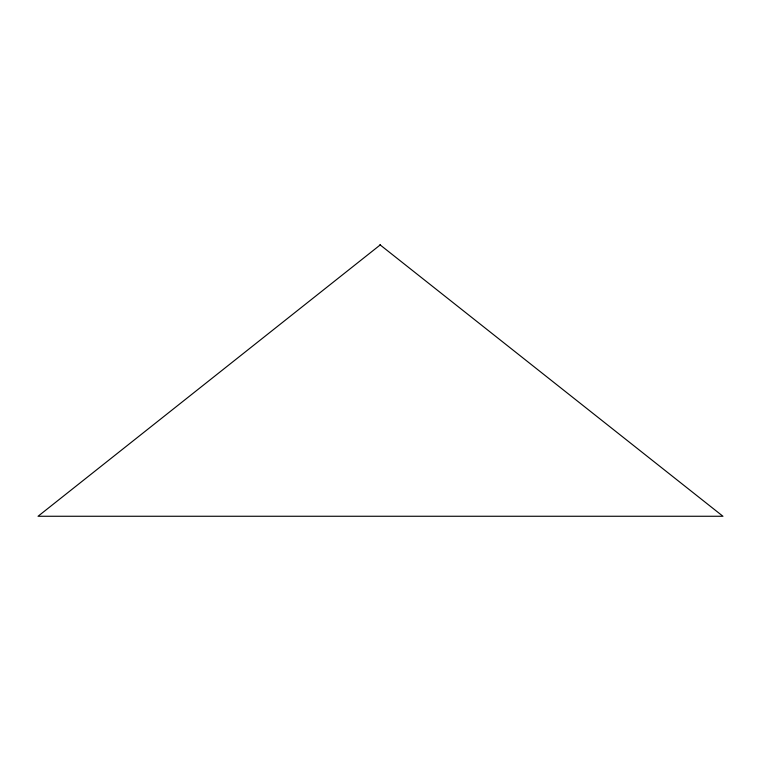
<?xml version="1.0" encoding="UTF-8"?>
<svg xmlns="http://www.w3.org/2000/svg" width="761" height="761" viewBox="0 0 761 761"><rect width="100%" height="100%" fill="white"/><g stroke="black" fill="none" stroke-linecap="round" stroke-linejoin="round"><path stroke-width="1.14" d="M380.462 244.738L38.05 516.262L722.95 516.262L379.939 244.738L380.462 244.738"/></g></svg>
